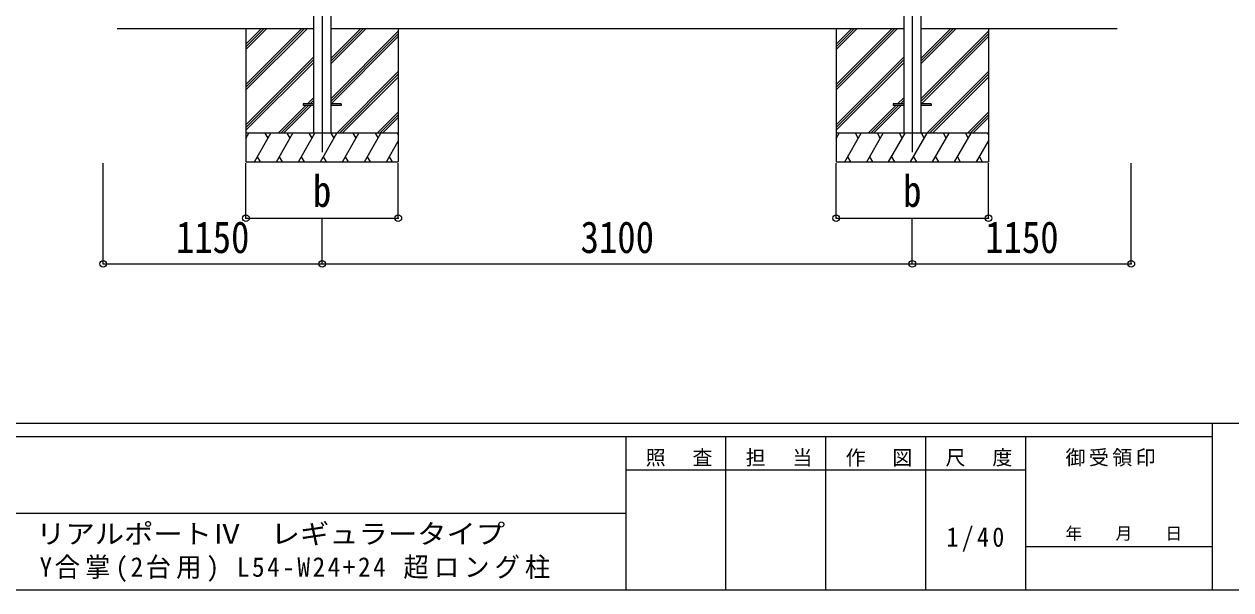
# Model space of a CAD drawing. Units: millimetres at full size. Extents: x -9783 to 33612, y -6828 to 13249.
# Drawn here: x 46 to 6384, y -6828 to -3858 of the extents above; entities that cross this region are included whole.
import ezdxf
from ezdxf.enums import TextEntityAlignment as Align

# ---------------------------------------------------------------- set-up
doc = ezdxf.new("R2010")
doc.units = ezdxf.units.MM
doc.header["$LTSCALE"] = 35
doc.header["$PDMODE"] = 32
doc.header["$PDSIZE"] = 35
for name, color, linetype, lineweight in [('0-0_0', 7, 'Continuous', 9), ('0-1_本体', 4, 'Continuous', 9), ('0-2_部品', 7, 'Continuous', 9), ('0-8_PARTS2', 2, 'Continuous', 9), ('0-A_寸法', 6, 'Continuous', 9), ('F-0_240', 7, 'Continuous', 9)]:
    doc.layers.add(name, color=color, linetype=linetype, lineweight=lineweight)
doc.styles.add('ＭＳ ゴシック', font='')
doc.styles.get('ＭＳ ゴシック').set_extended_font_data('MS Gothic')

msp = doc.modelspace()

# ---------------------------------------------------------------- linework, layer by layer
at = {"layer": '0-0_0'}
for p, q in [((535.16, -3880.02), (1565.96, -3880.02)), ((1211.16, -3880.02), (1211.16, -4580.01)), ((1211.16, -4174.19), (1505.34, -3880.02)), ((1211.16, -4188.33), (1519.48, -3880.02)), ((1211.16, -4202.48), (1533.62, -3880.02)), ((1211.16, -3990.35), (1321.49, -3880.02)), ((1211.16, -3976.2), (1307.35, -3880.02)), ((1211.16, -3962.06), (1293.2, -3880.02)), ((1656.36, -4065.65), (1841.99, -3880.02)), ((1656.36, -4051.5), (1827.85, -3880.02)), ((1656.36, -4037.36), (1813.7, -3880.02)), ((1656.36, -3880.02), (4665.96, -3880.02)), ((1656.36, -4249.49), (2011.16, -3894.7)), ((1656.36, -4263.63), (2011.16, -3908.84)), ((1658.62, -4275.52), (2011.16, -3922.98)), ((2011.16, -3880.02), (2011.16, -4580.01)), ((4311.16, -3880.02), (4311.16, -4580.01)), ((4311.16, -4174.19), (4605.34, -3880.02)), ((4311.16, -4188.33), (4619.48, -3880.02)), ((4311.16, -4202.48), (4633.62, -3880.02)), ((4311.16, -3990.35), (4421.49, -3880.02)), ((4311.16, -3976.2), (4407.35, -3880.02)), ((4311.16, -3962.06), (4393.2, -3880.02)), ((4756.36, -3880.02), (5787.16, -3880.02)), ((4756.36, -4065.65), (4941.99, -3880.02)), ((4756.36, -4051.5), (4927.85, -3880.02)), ((4756.36, -4037.36), (4913.7, -3880.02)), ((4756.36, -4249.49), (5111.16, -3894.7)), ((4756.36, -4263.63), (5111.16, -3908.84)), ((4758.62, -4275.52), (5111.16, -3922.98)), ((5111.16, -3880.02), (5111.16, -4580.01)), ((1211.16, -4386.32), (1565.96, -4031.53)), ((1211.16, -4400.47), (1565.96, -4045.67)), ((4311.16, -4386.32), (4665.96, -4031.53)), ((4311.16, -4400.47), (4665.96, -4045.67)), ((1211.16, -4414.61), (1565.96, -4059.81)), ((1687.96, -4430.02), (2011.16, -4106.83)), ((4311.16, -4414.61), (4665.96, -4059.81)), ((4787.96, -4430.02), (5111.16, -4106.83)), ((1702.11, -4430.02), (2011.16, -4120.97)), ((1716.25, -4430.02), (2011.16, -4135.11)), ((4802.11, -4430.02), (5111.16, -4120.97)), ((4816.25, -4430.02), (5111.16, -4135.11)), ((1534.1, -4275.52), (1565.96, -4243.66)), ((4634.1, -4275.52), (4665.96, -4243.66)), ((1379.6, -4430.02), (1525.1, -4284.52)), ((1393.74, -4430.02), (1539.24, -4284.52)), ((1407.88, -4430.02), (1553.38, -4284.52)), ((1548.24, -4275.52), (1565.96, -4257.8)), ((1562.38, -4275.52), (1565.96, -4271.94)), ((4479.6, -4430.02), (4625.1, -4284.52)), ((4493.74, -4430.02), (4639.24, -4284.52)), ((4507.88, -4430.02), (4653.38, -4284.52)), ((4648.24, -4275.52), (4665.96, -4257.8)), ((4662.38, -4275.52), (4665.96, -4271.94)), ((1900.1, -4430.02), (2011.16, -4318.96)), ((1914.24, -4430.02), (2011.16, -4333.1)), ((1928.38, -4430.02), (2011.16, -4347.24)), ((5000.1, -4430.02), (5111.16, -4318.96)), ((5014.24, -4430.02), (5111.16, -4333.1)), ((5028.38, -4430.02), (5111.16, -4347.24)), ((1211.16, -4457.52), (1227.03, -4430.01)), ((2011.16, -4430.02), (1211.16, -4430.02)), ((1255.9, -4580.01), (1342.5, -4430.02)), ((1327.5, -4456), (1312.5, -4430.01)), ((1371.37, -4580.01), (1457.98, -4430.01)), ((1442.97, -4456), (1427.97, -4430.02)), ((1486.84, -4580.01), (1573.44, -4430.02)), ((1558.44, -4456), (1543.44, -4430.01)), ((1602.31, -4580.01), (1688.92, -4430.02)), ((1673.91, -4456), (1658.91, -4430.01)), ((1717.78, -4580.01), (1804.39, -4430.02)), ((1789.38, -4456), (1774.38, -4430.01)), ((1833.25, -4580.01), (1919.86, -4430.02)), ((1889.86, -4430.02), (1904.86, -4456)), ((2005.32, -4430.02), (2011.16, -4440.11)), ((4311.16, -4457.52), (4327.03, -4430.01)), ((5111.16, -4430.02), (4311.16, -4430.02)), ((4355.9, -4580.01), (4442.5, -4430.02)), ((4427.5, -4456), (4412.5, -4430.01)), ((4471.37, -4580.01), (4557.98, -4430.01)), ((4542.97, -4456), (4527.97, -4430.02)), ((4586.84, -4580.01), (4673.44, -4430.02)), ((4658.44, -4456), (4643.44, -4430.01)), ((4702.31, -4580.01), (4788.92, -4430.02)), ((4773.91, -4456), (4758.91, -4430.01)), ((4817.78, -4580.01), (4904.39, -4430.02)), ((4889.38, -4456), (4874.38, -4430.01)), ((4933.25, -4580.01), (5019.86, -4430.02)), ((4989.86, -4430.02), (5004.86, -4456)), ((5105.32, -4430.02), (5111.16, -4440.11)), ((1948.72, -4580.01), (2011.16, -4471.88)), ((5048.72, -4580.01), (5111.16, -4471.88)), ((1270.9, -4554.04), (1285.9, -4580.01)), ((1386.37, -4554.04), (1401.37, -4580.01)), ((1501.84, -4554.03), (1516.84, -4580.01)), ((1617.31, -4554.03), (1632.31, -4580.01)), ((1732.78, -4554.04), (1747.78, -4580.01)), ((1848.25, -4554.04), (1863.25, -4580.01)), ((1963.72, -4554.04), (1978.72, -4580.01)), ((4370.9, -4554.04), (4385.9, -4580.01)), ((4486.37, -4554.04), (4501.37, -4580.01)), ((4601.84, -4554.03), (4616.84, -4580.01)), ((4717.31, -4554.03), (4732.31, -4580.01)), ((4832.78, -4554.04), (4847.78, -4580.01)), ((4948.25, -4554.04), (4963.25, -4580.01)), ((5063.72, -4554.04), (5078.72, -4580.01)), ((1211.16, -4580.01), (2011.16, -4580.01)), ((4311.16, -4580.01), (5111.16, -4580.01))]:
    msp.add_line(p, q, dxfattribs=at)
at = {"layer": '0-1_本体'}
for p, q in [((1565.96, -950.02), (1565.96, -4430.02)), ((1656.36, -950.02), (1656.36, -4430.02)), ((4665.96, -950.02), (4665.96, -4430.02)), ((4756.36, -950.02), (4756.36, -4430.02))]:
    msp.add_line(p, q, dxfattribs=at)
at = {"layer": '0-2_部品', "color": 4}
for p, q in [((1511.36, -4275.52), (1511.36, -4284.52)), ((1566.16, -4275.52), (1511.36, -4275.52)), ((1566.16, -4284.52), (1511.36, -4284.52)), ((1710.96, -4275.52), (1656.16, -4275.52)), ((4611.16, -4275.52), (4611.16, -4284.52)), ((4665.96, -4275.52), (4611.16, -4275.52)), ((4665.96, -4284.52), (4611.16, -4284.52)), ((4810.76, -4275.52), (4755.96, -4275.52))]:
    msp.add_line(p, q, dxfattribs=at)
for points in [[(1710.96, -4275.52), (1710.96, -4284.52), (1656.16, -4284.52)], [(4810.76, -4275.52), (4810.76, -4284.52), (4755.96, -4284.52)]]:
    msp.add_lwpolyline(points, dxfattribs=at)
at = {"layer": '0-8_PARTS2'}
for p, q in [((1611.16, -980.02), (1611.16, -4530.02)), ((4711.16, -980.02), (4711.16, -4530.02))]:
    msp.add_line(p, q, dxfattribs=at)
at = {"layer": '0-A_寸法'}
for p, q in [((461.16, -5116.38), (461.16, -4587.43)), ((1211.16, -4876.4), (1211.16, -4587.43)), ((2011.16, -4876.4), (2011.16, -4587.43)), ((4311.16, -4876.4), (4311.16, -4587.43)), ((5111.16, -4876.4), (5111.16, -4587.43)), ((5861.16, -5116.38), (5861.16, -4587.43)), ((1211.16, -4876.4), (2011.16, -4876.4)), ((1611.16, -5116.38), (1611.16, -4876.4)), ((4311.16, -4876.4), (5111.16, -4876.4)), ((4711.16, -5116.38), (4711.16, -4876.4)), ((461.16, -5116.38), (1611.16, -5116.38)), ((1611.16, -5116.38), (4711.16, -5116.38)), ((4711.16, -5116.38), (5861.16, -5116.38))]:
    msp.add_line(p, q, dxfattribs=at)
for p in [(1211.16, -4876.4), (2011.16, -4876.4), (4311.16, -4876.4), (5111.16, -4876.4), (461.16, -5116.38), (1611.16, -5116.38), (4711.16, -5116.38), (5861.16, -5116.38)]:
    msp.add_point(p, dxfattribs=at)
at = {"layer": 'F-0_240', "color": 5}
for p, q in [((-9783.03, -5953.1), (9396.97, -5953.1)), ((6285.75, -5953.1), (6285.75, -6828.1)), ((-9783.03, -6023.1), (6285.75, -6023.1)), ((3205.75, -6023.1), (3205.75, -6828.1)), ((3730.75, -6023.1), (3730.75, -6828.1)), ((4255.75, -6023.1), (4255.75, -6828.1)), ((4780.75, -6023.1), (4780.75, -6828.1)), ((5305.75, -6023.1), (5305.75, -6828.1)), ((3205.75, -6198.1), (5305.75, -6198.1)), ((-3969.25, -6425.6), (3205.75, -6425.6)), ((5305.75, -6600.6), (6285.75, -6600.6)), ((-9783.03, -6828.1), (9396.97, -6828.1))]:
    msp.add_line(p, q, dxfattribs=at)

# ---------------------------------------------------------------- texts
at = {"layer": '0-A_寸法', "color": 7, "style": 'ＭＳ ゴシック', "width": 0.85}
for s, p in [('b', (1563.03, -4866.9)), ('b', (4663.03, -4866.9)), ('1150', (843.66, -5109.38)), ('3100', (2968.66, -5109.38)), ('1150', (5093.66, -5109.38))]:
    msp.add_text(s, height=166.8, dxfattribs=at).set_placement(p, align=Align.BOTTOM_LEFT)
at = {"layer": 'F-0_240', "style": 'ＭＳ ゴシック', "width": 1.1}
msp.add_text('リアルポートⅣ\u3000レギュラータイプ', height=102.6, dxfattribs=at).set_placement((109.35, -6616.22), align=Align.BOTTOM_LEFT)
at = {"layer": 'F-0_240', "style": 'ＭＳ ゴシック'}
msp.add_text('年\u3000\u3000月\u3000\u3000日', height=64.15, dxfattribs=at).set_placement((5515.76, -6583.1), align=Align.BOTTOM_LEFT)
at = {"layer": 'F-0_240', "attachment_point": 7, "style": 'ＭＳ ゴシック'}
for s, insert, char_height in [('\\T1.17;照\u3000査', (3310.76, -6180.6), 76.98), ('\\T1.17;担\u3000当', (3835.76, -6180.6), 76.98), ('\\T1.17;作\u3000図', (4360.75, -6180.6), 76.98), ('\\T1.17;尺\u3000度', (4885.76, -6180.6), 76.98), ('\\T1.17;御受領印', (5515.75, -6180.6), 76.98), ('\\T1.28;\\W0.9;1/40', (4890.13, -6626.85), 102.6), ('\\T1.2;\\W0.95;Y合掌(2台用)\\~L54-W24+24\\~超ロング柱', (127.08, -6786.55), 102.6)]:
    msp.add_mtext(s, dxfattribs=dict(at, insert=insert, char_height=char_height))

doc.saveas('drawing.dxf')
